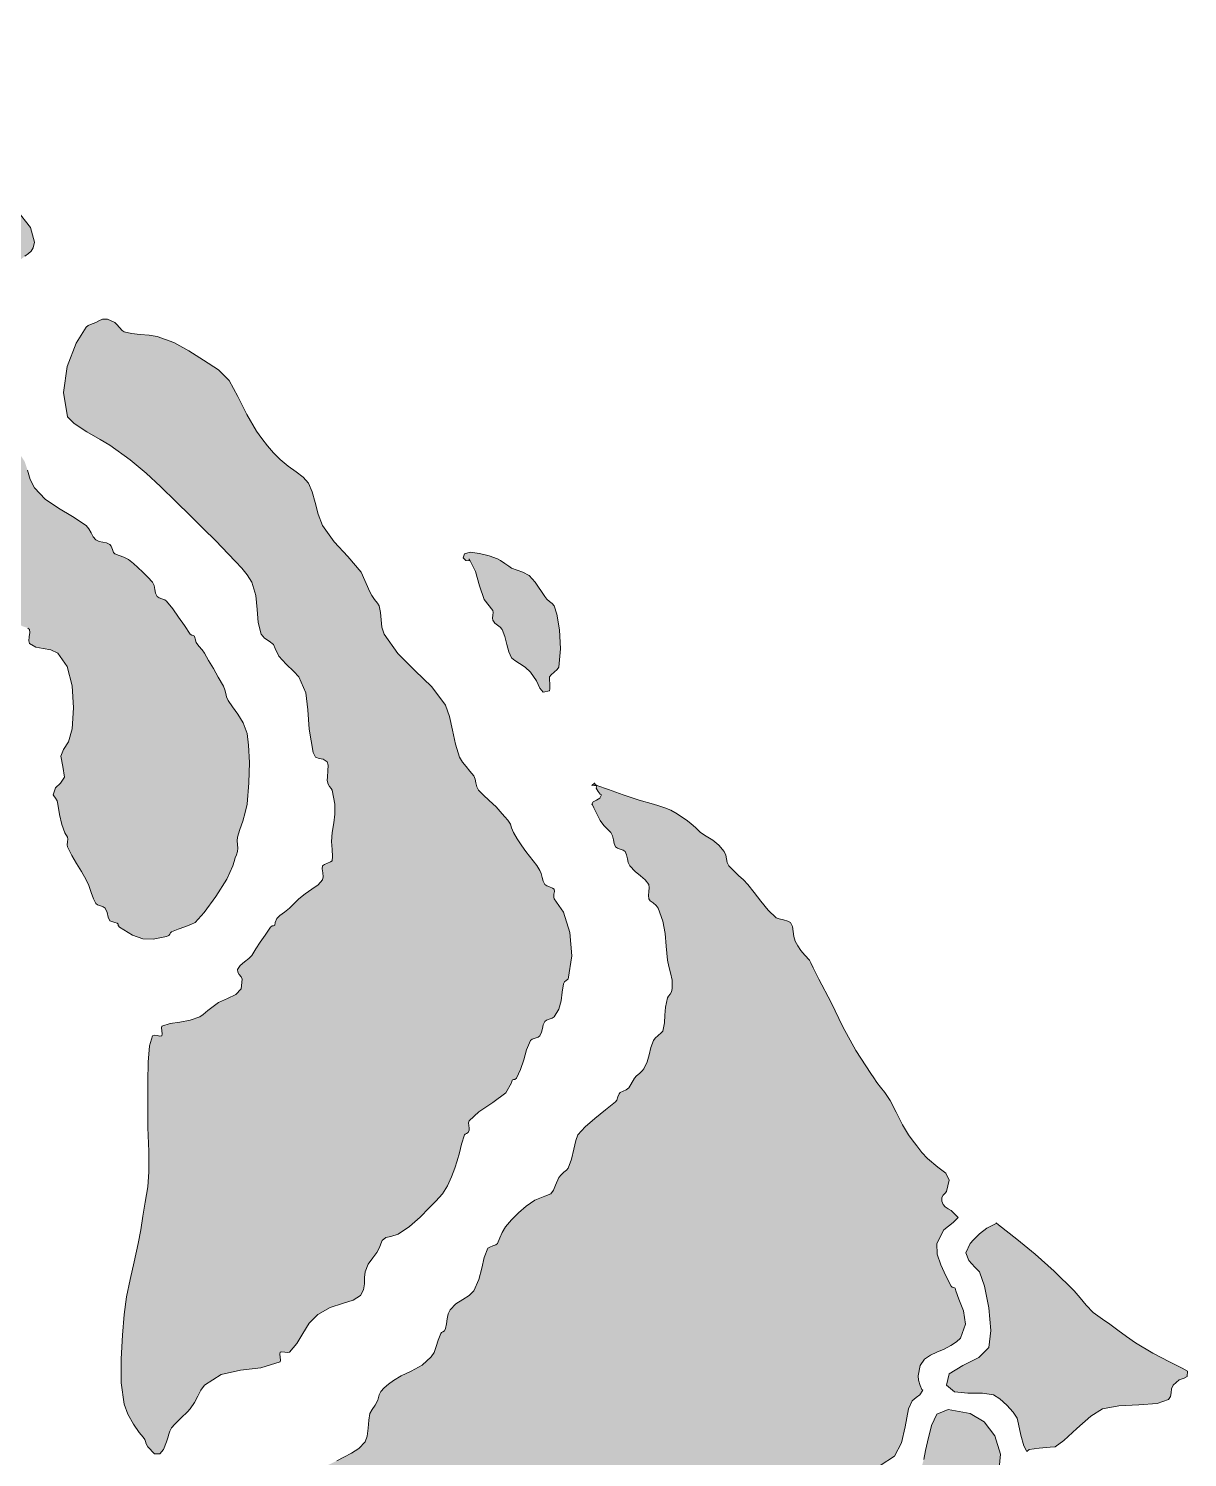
# Model space of a CAD drawing. Header units: inches. Extents: x -600 to 863, y -502 to 873.
# Drawn here: x 614.54 to 640.5, y 105.22 to 137.25 of the extents above; entities that cross this region are included whole.
import ezdxf

# ---------------------------------------------------------------- set-up
doc = ezdxf.new("R2010")
doc.units = ezdxf.units.IN
doc.header["$MEASUREMENT"] = 0
doc.layers.add('Layer 1', color=7, linetype='Continuous')

msp = doc.modelspace()

# ---------------------------------------------------------------- hatches: boundary and pattern name
at = {"layer": 'Layer 1', "true_color": 0xffffff}
for points in [[(602.808, 137.12), (602.797, 137.137), (602.832, 137.173), (602.882, 137.209), (602.914, 137.227), (603.031, 137.244), (603.179, 137.249), (603.326, 137.243), (603.443, 137.227), (603.57, 137.18), (603.664, 137.113), (603.754, 137.023), (603.867, 136.908), (603.945, 136.854), (604.049, 136.791), (604.141, 136.706), (604.185, 136.591), (604.281, 136.414), (604.498, 136.207), (604.742, 136.008), (604.926, 135.85), (605.14, 135.635), (605.362, 135.403), (605.579, 135.157), (605.772, 134.896), (605.81, 134.824), (605.861, 134.71), (605.921, 134.583), (605.984, 134.474), (606.029, 134.414), (606.032, 134.409), (606.011, 134.41), (605.984, 134.367), (605.983, 134.299), (605.993, 134.202), (605.999, 134.108), (605.984, 134.05), (605.922, 134.033), (605.83, 134.045), (605.736, 134.059), (605.667, 134.05), (605.591, 133.997), (605.519, 133.94), (605.441, 133.885), (605.35, 133.838), (604.979, 133.717), (604.594, 133.602), (604.217, 133.446), (603.867, 133.203), (603.843, 133.164), (603.838, 133.132), (603.821, 133.108), (603.761, 133.097), (603.667, 133.042), (603.606, 132.92), (603.544, 132.781), (603.443, 132.674), (603.374, 132.659), (603.288, 132.667), (603.2, 132.679), (603.126, 132.674), (603.068, 132.651), (602.949, 132.599), (602.812, 132.531), (602.702, 132.462), (602.598, 132.36), (602.499, 132.234), (602.396, 132.09), (602.278, 131.933), (602.179, 131.824), (602.059, 131.715), (601.942, 131.608), (601.855, 131.509), (601.782, 131.353), (601.741, 131.181), (601.704, 131.014), (601.644, 130.873), (601.551, 130.761), (601.423, 130.628), (601.299, 130.512), (601.22, 130.45), (600.959, 130.419), (600.5, 130.412), (600.004, 130.397), (599.632, 130.344), (599.465, 130.271), (599.257, 130.15), (599.051, 129.993), (598.891, 129.814), (598.83, 129.673), (598.799, 129.562), (598.734, 129.525), (598.572, 129.603), (598.548, 129.634), (598.543, 129.668), (598.526, 129.694), (598.467, 129.709), (598.391, 129.752), (598.316, 129.836), (598.211, 129.909), (598.043, 129.921), (597.94, 129.895), (597.844, 129.852), (597.74, 129.79), (597.62, 129.709), (597.551, 129.667), (597.455, 129.609), (597.361, 129.549), (597.302, 129.497), (597.194, 129.268), (597.122, 128.984), (597.088, 128.747), (597.091, 128.65), (596.972, 128.695), (596.81, 128.831), (596.655, 128.982), (596.561, 129.073), (596.472, 129.156), (596.354, 129.267), (596.206, 129.359), (596.031, 129.391), (595.719, 129.268), (595.489, 129.016), (595.346, 128.738), (595.29, 128.544), (595.306, 128.268), (595.374, 128.078), (595.453, 127.963), (595.502, 127.909), (595.642, 127.761), (595.77, 127.666), (595.844, 127.587), (595.82, 127.485), (595.672, 127.452), (595.398, 127.472), (595.097, 127.498), (594.867, 127.485), (594.764, 127.428), (594.598, 127.312), (594.435, 127.178), (594.338, 127.062), (594.265, 126.905), (594.205, 126.825), (594.106, 126.758), (593.914, 126.639), (593.749, 126.537), (593.586, 126.43), (593.428, 126.295), (593.278, 126.108), (593.148, 125.888), (593.053, 125.604), (593.097, 125.308), (593.385, 125.05), (593.639, 125.039), (593.83, 125.244), (594.038, 125.564), (594.338, 125.897), (594.442, 125.937), (594.613, 125.973), (594.805, 126.023), (594.973, 126.108), (595.181, 126.306), (595.27, 126.418), (595.396, 126.455), (595.714, 126.427), (596.079, 126.417), (596.341, 126.495), (596.527, 126.672), (596.667, 126.956), (596.701, 127.132), (596.725, 127.369), (596.745, 127.585), (596.772, 127.697), (596.813, 127.668), (596.938, 127.631), (597.086, 127.601), (597.196, 127.591), (597.296, 127.605), (597.369, 127.629), (597.436, 127.661), (597.514, 127.697), (597.872, 127.979), (598.015, 128.326), (598.04, 128.622), (598.043, 128.756), (598.203, 128.754), (598.421, 128.659), (598.688, 128.561), (598.996, 128.544), (599.309, 128.692), (599.531, 128.947), (599.725, 129.212), (599.949, 129.391), (600.222, 129.442), (600.533, 129.439), (600.871, 129.439), (601.22, 129.497), (601.54, 129.641), (601.827, 129.855), (602.102, 130.129), (602.385, 130.45), (602.431, 130.48), (602.492, 130.503), (602.554, 130.525), (602.596, 130.556), (602.647, 130.771), (602.623, 131.066), (602.611, 131.397), (602.702, 131.721), (602.917, 131.931), (603.257, 132.108), (603.664, 132.277), (604.078, 132.462), (604.193, 132.521), (604.324, 132.593), (604.465, 132.679), (604.607, 132.779), (604.66, 132.837), (604.695, 132.896), (604.738, 132.949), (604.819, 132.991), (605.143, 133.04), (605.495, 133.039), (605.854, 133.04), (606.196, 133.097), (606.374, 133.156), (606.533, 133.224), (606.683, 133.307), (606.831, 133.414), (606.967, 133.551), (607.06, 133.678), (607.145, 133.779), (607.255, 133.838), (607.576, 133.808), (607.997, 133.699), (608.443, 133.659), (608.843, 133.838), (609, 133.935), (609.249, 134.041), (609.506, 134.125), (609.69, 134.156), (610.098, 134.059), (610.293, 133.877), (610.478, 133.676), (610.855, 133.521), (611.388, 133.511), (611.932, 133.622), (612.52, 133.736), (613.185, 133.732), (613.793, 133.53), (614.272, 133.182), (614.578, 132.791), (614.667, 132.462), (614.64, 132.332), (614.599, 132.26), (614.539, 132.209), (614.455, 132.145), (614.331, 132.049), (614.203, 131.975), (614.042, 131.906), (613.819, 131.826), (613.612, 131.725), (613.396, 131.553), (613.18, 131.306), (612.973, 130.979), (612.904, 130.755), (612.854, 130.391), (612.838, 129.95), (612.867, 129.497), (612.899, 129.352), (612.953, 129.188), (613.018, 129.021), (613.078, 128.861), (613.205, 128.501), (613.345, 128.196), (613.563, 127.96), (613.926, 127.803), (614.057, 127.781), (614.165, 127.772), (614.26, 127.752), (614.349, 127.697), (614.45, 127.546), (614.514, 127.351), (614.574, 127.144), (614.667, 126.956), (614.91, 126.703), (615.207, 126.501), (615.524, 126.313), (615.831, 126.108), (615.889, 126.039), (615.938, 125.947), (615.985, 125.857), (616.043, 125.791), (616.123, 125.754), (616.205, 125.738), (616.286, 125.722), (616.36, 125.686), (616.388, 125.644), (616.415, 125.575), (616.442, 125.509), (616.467, 125.474), (616.568, 125.436), (616.67, 125.4), (616.776, 125.349), (616.891, 125.262), (616.985, 125.172), (617.098, 125.066), (617.211, 124.952), (617.313, 124.838), (617.35, 124.764), (617.366, 124.677), (617.382, 124.592), (617.42, 124.521), (617.467, 124.49), (617.527, 124.468), (617.587, 124.445), (617.631, 124.415), (617.77, 124.239), (617.9, 124.059), (618.029, 123.871), (618.161, 123.674), (618.193, 123.649), (618.226, 123.645), (618.253, 123.628), (618.267, 123.567), (618.295, 123.49), (618.355, 123.406), (618.425, 123.323), (618.479, 123.25), (618.572, 123.088), (618.678, 122.906), (618.789, 122.711), (618.902, 122.509), (618.938, 122.424), (618.955, 122.345), (618.973, 122.269), (619.008, 122.191), (619.11, 122.048), (619.23, 121.882), (619.346, 121.687), (619.432, 121.45), (619.468, 121.186), (619.484, 120.799), (619.475, 120.341), (619.432, 119.861), (619.394, 119.676), (619.335, 119.486), (619.272, 119.299), (619.22, 119.121), (619.213, 119.043), (619.222, 118.961), (619.229, 118.88), (619.22, 118.803), (619.195, 118.731), (619.169, 118.66), (619.141, 118.581), (619.113, 118.485), (618.977, 118.184), (618.734, 117.795), (618.469, 117.435), (618.267, 117.215), (618.175, 117.167), (618.04, 117.117), (617.887, 117.063), (617.737, 117.003), (617.716, 116.981), (617.703, 116.951), (617.681, 116.921), (617.631, 116.897), (617.326, 116.836), (617.095, 116.844), (616.867, 116.931), (616.572, 117.109), (616.548, 117.141), (616.543, 117.174), (616.526, 117.2), (616.467, 117.215), (616.361, 117.252), (616.319, 117.331), (616.298, 117.433), (616.255, 117.532), (616.211, 117.562), (616.146, 117.586), (616.083, 117.609), (616.043, 117.639), (615.996, 117.74), (615.942, 117.888), (615.885, 118.044), (615.831, 118.168), (615.722, 118.357), (615.613, 118.535), (615.508, 118.715), (615.408, 118.909), (615.405, 118.954), (615.413, 119.02), (615.419, 119.082), (615.408, 119.121), (615.349, 119.221), (615.286, 119.405), (615.23, 119.633), (615.196, 119.861), (615.176, 119.938), (615.14, 120.002), (615.105, 120.048), (615.09, 120.073), (615.142, 120.227), (615.255, 120.332), (615.339, 120.468), (615.302, 120.709), (615.258, 120.94), (615.324, 121.091), (615.432, 121.262), (615.514, 121.556), (615.542, 122.023), (615.514, 122.518), (615.405, 122.953), (615.196, 123.25), (615.035, 123.323), (614.863, 123.353), (614.699, 123.383), (614.561, 123.462), (614.545, 123.522), (614.554, 123.615), (614.566, 123.71), (614.561, 123.779), (614.521, 123.813), (614.455, 123.836), (614.391, 123.856), (614.349, 123.885), (614.304, 123.984), (614.262, 124.1), (614.211, 124.214), (614.137, 124.309), (614.084, 124.342), (614.029, 124.362), (613.975, 124.382), (613.926, 124.415), (613.863, 124.464), (613.765, 124.53), (613.667, 124.593), (613.607, 124.627), (613.456, 124.671), (613.302, 124.686), (613.142, 124.697), (612.973, 124.732), (612.902, 124.776), (612.851, 124.842), (612.807, 124.904), (612.761, 124.944), (612.686, 124.953), (612.601, 124.941), (612.516, 124.932), (612.443, 124.944), (612.235, 125.082), (612.068, 125.229), (611.877, 125.366), (611.596, 125.474), (611.508, 125.516), (611.423, 125.58), (611.345, 125.645), (611.278, 125.686), (611.15, 125.717), (611.012, 125.733), (610.875, 125.752), (610.749, 125.791), (610.728, 125.816), (610.721, 125.851), (610.701, 125.881), (610.644, 125.897), (610.594, 125.91), (610.497, 125.939), (610.394, 125.975), (610.325, 126.003), (610.233, 126.076), (610.158, 126.164), (610.088, 126.252), (610.008, 126.32), (609.701, 126.504), (609.396, 126.67), (609.08, 126.82), (608.737, 126.956), (608.661, 126.986), (608.611, 127.013), (608.571, 127.037), (608.525, 127.062), (608.278, 127.128), (607.953, 127.165), (607.598, 127.203), (607.255, 127.273), (606.594, 127.386), (605.656, 127.443), (604.645, 127.442), (603.761, 127.379), (603.25, 127.273), (602.777, 127.103), (602.346, 126.885), (601.961, 126.639), (601.679, 126.426), (601.388, 126.183), (601.118, 125.93), (600.902, 125.686), (600.895, 125.641), (600.904, 125.576), (600.913, 125.514), (600.902, 125.474), (600.82, 125.386), (600.753, 125.282), (600.68, 125.169), (600.584, 125.05), (600.486, 124.913), (600.36, 124.707), (600.213, 124.486), (600.055, 124.309), (599.918, 124.231), (599.733, 124.167), (599.523, 124.094), (599.313, 123.991), (599.219, 123.906), (599.158, 123.822), (599.069, 123.742), (598.891, 123.674), (598.841, 123.649), (598.816, 123.616), (598.802, 123.585), (598.784, 123.567), (598.722, 123.567), (598.7, 123.604), (598.695, 123.648), (598.679, 123.674), (598.619, 123.666), (598.591, 123.628), (598.58, 123.586), (598.572, 123.567), (598.516, 123.586), (598.492, 123.621), (598.483, 123.655), (598.467, 123.674), (598.407, 123.666), (598.379, 123.628), (598.368, 123.586), (598.361, 123.567), (597.862, 123.682), (597.409, 123.864), (596.902, 124.005), (596.243, 123.991), (596.115, 123.949), (595.988, 123.883), (595.855, 123.818), (595.714, 123.779), (595.717, 123.799), (595.696, 123.839), (595.658, 123.875), (595.608, 123.885), (595.596, 123.864), (595.585, 123.825), (595.56, 123.789), (595.502, 123.779), (595.447, 123.801), (595.403, 123.838), (595.356, 123.871), (595.29, 123.885), (595.285, 123.865), (595.271, 123.825), (595.239, 123.788), (595.185, 123.779), (595.172, 123.8), (595.162, 123.841), (595.136, 123.877), (595.078, 123.885), (595.059, 123.872), (594.993, 123.839), (594.917, 123.802), (594.867, 123.779), (594.563, 123.629), (594.336, 123.461), (594.136, 123.267), (593.914, 123.038), (593.86, 122.965), (593.812, 122.873), (593.761, 122.785), (593.702, 122.721), (593.595, 122.677), (593.433, 122.636), (593.246, 122.585), (593.066, 122.509), (592.944, 122.428), (592.838, 122.34), (592.74, 122.258), (592.644, 122.191), (592.13, 122.045), (591.373, 121.973), (590.563, 121.983), (589.891, 122.085), (589.879, 122.101), (589.859, 122.133), (589.828, 122.168), (589.785, 122.191), (589.588, 122.263), (589.379, 122.36), (589.161, 122.453), (588.938, 122.509), (588.296, 122.515), (587.68, 122.401), (587.084, 122.209), (586.502, 121.979), (586.452, 121.939), (586.391, 121.87), (586.333, 121.803), (586.291, 121.768), (586.214, 121.761), (586.131, 121.771), (586.048, 121.778), (585.973, 121.768), (585.906, 121.722), (585.853, 121.657), (585.807, 121.594), (585.761, 121.556), (585.686, 121.547), (585.601, 121.559), (585.516, 121.568), (585.443, 121.556), (585.396, 121.517), (585.346, 121.457), (585.291, 121.394), (585.231, 121.344), (585.18, 121.315), (585.128, 121.293), (585.075, 121.269), (585.02, 121.238), (584.957, 121.188), (584.906, 121.13), (584.86, 121.073), (584.809, 121.026), (584.763, 121.021), (584.698, 121.029), (584.637, 121.037), (584.597, 121.026), (584.485, 120.946), (584.328, 120.904), (584.12, 120.87), (583.855, 120.814), (583.486, 120.697), (583.045, 120.538), (582.586, 120.386), (582.161, 120.285), (581.699, 120.244), (581.278, 120.239), (580.902, 120.23), (580.573, 120.18), (580.324, 120.082), (580.093, 119.947), (579.863, 119.797), (579.62, 119.65), (579.551, 119.624), (579.467, 119.604), (579.38, 119.58), (579.303, 119.544), (579.273, 119.502), (579.247, 119.435), (579.222, 119.368), (579.196, 119.332), (579.028, 119.254), (578.844, 119.159), (578.649, 119.045), (578.455, 118.909), (578.41, 118.864), (578.347, 118.796), (578.285, 118.73), (578.243, 118.697), (578.152, 118.704), (578.06, 118.753), (577.979, 118.801), (577.926, 118.803), (577.86, 118.753), (577.834, 118.77), (577.801, 118.804), (577.714, 118.803), (577.699, 118.783), (577.688, 118.747), (577.663, 118.713), (577.608, 118.697), (577.611, 118.723), (577.586, 118.775), (577.545, 118.814), (577.502, 118.803), (577.356, 118.753), (577.053, 118.688), (576.683, 118.602), (576.338, 118.485), (576.317, 118.465), (576.305, 118.435), (576.281, 118.403), (576.231, 118.38), (576.181, 118.377), (576.125, 118.383), (576.069, 118.389), (576.02, 118.38), (575.936, 118.332), (575.856, 118.277), (575.754, 118.221), (575.597, 118.168), (575.526, 118.146), (575.454, 118.119), (575.373, 118.089), (575.279, 118.062), (574.527, 117.867), (573.648, 117.646), (572.712, 117.447), (571.785, 117.32), (571.115, 117.297), (570.408, 117.294), (569.728, 117.25), (569.138, 117.109), (569.093, 117.106), (569.027, 117.114), (568.964, 117.119), (568.926, 117.109), (568.924, 117.089), (568.927, 117.054), (568.93, 117.021), (568.926, 117.003), (568.797, 116.971), (568.656, 116.954), (568.519, 116.935), (568.396, 116.897), (568.313, 116.833), (568.235, 116.742), (568.158, 116.648), (568.079, 116.579), (568.033, 116.574), (567.969, 116.583), (567.906, 116.59), (567.867, 116.579), (567.581, 116.42), (567.063, 116.281), (566.444, 116.213), (565.855, 116.262), (565.802, 116.287), (565.757, 116.324), (565.709, 116.356), (565.644, 116.368), (565.416, 116.312), (565.088, 116.206), (564.773, 116.129), (564.585, 116.156), (564.529, 116.312), (564.642, 116.406), (564.831, 116.481), (565.009, 116.579), (565.098, 116.659), (565.209, 116.765), (565.325, 116.884), (565.432, 117.003), (565.439, 117.047), (565.43, 117.111), (565.421, 117.175), (565.432, 117.215), (565.499, 117.267), (565.55, 117.307), (565.595, 117.354), (565.644, 117.427), (565.699, 117.537), (565.739, 117.639), (565.785, 117.74), (565.855, 117.85), (565.967, 117.957), (566.107, 118.055), (566.255, 118.155), (566.385, 118.273), (566.468, 118.396), (566.542, 118.542), (566.617, 118.687), (566.702, 118.803), (566.826, 118.915), (566.963, 119.02), (567.102, 119.122), (567.232, 119.227), (567.456, 119.424), (567.686, 119.632), (567.927, 119.849), (568.185, 120.073), (568.344, 120.203), (568.501, 120.328), (568.659, 120.458), (568.82, 120.604), (568.889, 120.645), (568.996, 120.692), (569.121, 120.748), (569.244, 120.814), (569.298, 120.861), (569.353, 120.923), (569.405, 120.983), (569.455, 121.026), (569.527, 121.057), (569.607, 121.076), (569.691, 121.097), (569.773, 121.133), (570.47, 121.562), (571.163, 121.992), (571.876, 122.416), (572.632, 122.826), (572.654, 122.85), (572.666, 122.879), (572.687, 122.909), (572.738, 122.933), (572.789, 122.936), (572.845, 122.929), (572.9, 122.924), (572.949, 122.933), (573.003, 122.975), (573.06, 123.04), (573.115, 123.104), (573.161, 123.145), (573.382, 123.23), (573.614, 123.301), (573.858, 123.372), (574.114, 123.462), (574.132, 123.48), (574.147, 123.512), (574.172, 123.544), (574.22, 123.567), (574.271, 123.571), (574.327, 123.564), (574.383, 123.56), (574.432, 123.567), (574.624, 123.662), (574.804, 123.772), (574.983, 123.887), (575.173, 123.991), (575.386, 124.077), (575.604, 124.148), (575.819, 124.22), (576.02, 124.309), (576.099, 124.373), (576.177, 124.465), (576.256, 124.558), (576.338, 124.627), (576.441, 124.663), (576.551, 124.676), (576.659, 124.69), (576.762, 124.732), (576.902, 124.854), (577.026, 124.996), (577.149, 125.139), (577.291, 125.262), (577.336, 125.269), (577.4, 125.259), (577.463, 125.251), (577.502, 125.262), (577.718, 125.451), (577.993, 125.617), (578.287, 125.792), (578.562, 126.003), (578.705, 126.106), (578.932, 126.244), (579.186, 126.394), (579.408, 126.532), (580.186, 127.068), (581.002, 127.646), (581.842, 128.221), (582.69, 128.756), (583.403, 129.164), (584.119, 129.558), (584.836, 129.947), (585.549, 130.344), (585.634, 130.413), (585.708, 130.503), (585.782, 130.593), (585.867, 130.662), (585.972, 130.7), (586.076, 130.715), (586.183, 130.729), (586.291, 130.768), (586.648, 130.965), (587.009, 131.174), (587.381, 131.392), (587.772, 131.614), (587.855, 131.668), (587.928, 131.723), (588.002, 131.776), (588.091, 131.826), (588.198, 131.86), (588.303, 131.875), (588.408, 131.892), (588.514, 131.933), (588.591, 131.995), (588.672, 132.086), (588.754, 132.18), (588.832, 132.25), (588.987, 132.333), (589.163, 132.398), (589.358, 132.47), (589.573, 132.567), (589.648, 132.613), (589.727, 132.669), (589.807, 132.727), (589.891, 132.779), (589.976, 132.851), (590.047, 132.939), (590.119, 133.028), (590.208, 133.097), (590.323, 133.139), (590.432, 133.156), (590.534, 133.17), (590.632, 133.203), (590.716, 133.254), (590.789, 133.309), (590.862, 133.362), (590.949, 133.414), (591.039, 133.443), (591.149, 133.46), (591.265, 133.48), (591.373, 133.521), (591.448, 133.583), (591.53, 133.674), (591.613, 133.768), (591.69, 133.838), (591.906, 133.963), (592.171, 134.093), (592.461, 134.227), (592.749, 134.367), (593.123, 134.563), (593.488, 134.755), (593.854, 134.938), (594.231, 135.108), (594.274, 135.132), (594.319, 135.16), (594.373, 135.189), (594.443, 135.215), (594.594, 135.259), (594.728, 135.303), (594.878, 135.355), (595.078, 135.427), (595.189, 135.457), (595.29, 135.475), (595.39, 135.495), (595.502, 135.532), (595.571, 135.574), (595.666, 135.643), (595.758, 135.708), (595.82, 135.744), (595.896, 135.754), (595.978, 135.75), (596.061, 135.743), (596.138, 135.744), (596.264, 135.758), (596.368, 135.772), (596.49, 135.799), (596.667, 135.85), (596.713, 135.875), (596.74, 135.908), (596.757, 135.939), (596.772, 135.956), (597.111, 136.047), (597.461, 136.134), (597.81, 136.237), (598.149, 136.379), (598.219, 136.429), (598.266, 136.484), (598.308, 136.541), (598.361, 136.591), (598.618, 136.679), (599.054, 136.765), (599.54, 136.844), (599.949, 136.908), (600.586, 137.008), (601.283, 137.086), (602.027, 137.129)], [(616.043, 130.662), (616.113, 130.699), (616.196, 130.734), (616.309, 130.733), (616.467, 130.662), (616.516, 130.617), (616.576, 130.55), (616.635, 130.485), (616.679, 130.45), (616.846, 130.411), (617.04, 130.391), (617.239, 130.374), (617.42, 130.344), (617.792, 130.211), (618.132, 130.029), (618.459, 129.82), (618.796, 129.603), (619.031, 129.359), (619.23, 129), (619.425, 128.598), (619.643, 128.227), (619.764, 128.062), (619.891, 127.898), (620.025, 127.739), (620.173, 127.591), (620.354, 127.442), (620.532, 127.317), (620.689, 127.196), (620.808, 127.062), (620.893, 126.867), (620.957, 126.626), (621.026, 126.364), (621.125, 126.108), (621.382, 125.742), (621.694, 125.416), (621.986, 125.065), (622.185, 124.627), (622.226, 124.54), (622.292, 124.453), (622.357, 124.373), (622.396, 124.309), (622.423, 124.161), (622.434, 123.996), (622.452, 123.829), (622.502, 123.674), (622.808, 123.241), (623.191, 122.862), (623.575, 122.492), (623.878, 122.085), (623.972, 121.829), (624.036, 121.525), (624.102, 121.21), (624.196, 120.921), (624.262, 120.807), (624.341, 120.707), (624.427, 120.607), (624.514, 120.497), (624.544, 120.427), (624.562, 120.342), (624.583, 120.255), (624.619, 120.18), (624.72, 120.074), (624.861, 119.949), (625.015, 119.806), (625.148, 119.65), (625.205, 119.582), (625.274, 119.502), (625.333, 119.417), (625.36, 119.332), (625.399, 119.23), (625.486, 119.084), (625.591, 118.929), (625.678, 118.803), (625.758, 118.696), (625.84, 118.592), (625.922, 118.487), (625.996, 118.38), (626.023, 118.311), (626.043, 118.224), (626.065, 118.136), (626.102, 118.062), (626.146, 118.032), (626.211, 118.008), (626.274, 117.984), (626.313, 117.956), (626.318, 117.91), (626.31, 117.846), (626.303, 117.783), (626.313, 117.744), (626.521, 117.445), (626.663, 116.989), (626.709, 116.461), (626.631, 115.944), (626.615, 115.932), (626.583, 115.912), (626.549, 115.883), (626.525, 115.838), (626.494, 115.654), (626.468, 115.457), (626.417, 115.266), (626.313, 115.098), (626.267, 115.068), (626.205, 115.045), (626.145, 115.021), (626.102, 114.991), (626.067, 114.92), (626.051, 114.836), (626.033, 114.751), (625.996, 114.674), (625.952, 114.645), (625.887, 114.62), (625.822, 114.596), (625.784, 114.567), (625.694, 114.357), (625.631, 114.133), (625.563, 113.914), (625.467, 113.721), (625.434, 113.696), (625.4, 113.691), (625.374, 113.676), (625.36, 113.615), (625.229, 113.397), (624.94, 113.179), (624.624, 112.966), (624.408, 112.768), (624.397, 112.724), (624.402, 112.665), (624.409, 112.605), (624.408, 112.556), (624.384, 112.506), (624.351, 112.481), (624.319, 112.468), (624.302, 112.45), (624.241, 112.243), (624.191, 112.049), (624.144, 111.869), (624.09, 111.709), (624.013, 111.51), (623.924, 111.312), (623.812, 111.129), (623.666, 110.968), (623.51, 110.813), (623.308, 110.607), (623.073, 110.396), (622.819, 110.227), (622.657, 110.171), (622.545, 110.149), (622.463, 110.087), (622.396, 109.909), (622.344, 109.815), (622.25, 109.695), (622.15, 109.551), (622.078, 109.38), (622.065, 109.254), (622.064, 109.116), (622.043, 108.979), (621.973, 108.851), (621.809, 108.749), (621.57, 108.673), (621.295, 108.579), (621.02, 108.427), (620.823, 108.229), (620.682, 108.003), (620.55, 107.778), (620.384, 107.58), (620.34, 107.57), (620.277, 107.58), (620.215, 107.59), (620.173, 107.58), (620.166, 107.538), (620.174, 107.47), (620.182, 107.404), (620.173, 107.368), (619.743, 107.23), (619.287, 107.176), (618.851, 107.084), (618.479, 106.839), (618.4, 106.727), (618.331, 106.595), (618.256, 106.451), (618.161, 106.309), (618.096, 106.244), (617.956, 106.108), (617.812, 105.967), (617.737, 105.886), (617.699, 105.812), (617.678, 105.741), (617.66, 105.663), (617.631, 105.568), (617.561, 105.401), (617.476, 105.299), (617.362, 105.304), (617.208, 105.462), (617.172, 105.525), (617.156, 105.575), (617.141, 105.621), (617.102, 105.674), (617.019, 105.777), (616.891, 105.966), (616.763, 106.193), (616.679, 106.415), (616.616, 106.895), (616.612, 107.433), (616.641, 107.965), (616.679, 108.427), (616.731, 108.821), (616.812, 109.211), (616.906, 109.606), (616.996, 110.015), (617.052, 110.325), (617.1, 110.63), (617.148, 110.945), (617.208, 111.285), (617.235, 111.626), (617.229, 112.081), (617.213, 112.615), (617.208, 113.191), (617.211, 113.645), (617.221, 114.084), (617.25, 114.446), (617.313, 114.674), (617.352, 114.684), (617.416, 114.676), (617.482, 114.666), (617.525, 114.674), (617.532, 114.715), (617.523, 114.783), (617.516, 114.85), (617.525, 114.886), (617.709, 114.945), (617.927, 114.981), (618.155, 115.022), (618.372, 115.098), (618.451, 115.151), (618.556, 115.236), (618.674, 115.331), (618.796, 115.415), (618.996, 115.511), (619.178, 115.596), (619.301, 115.723), (619.325, 115.944), (619.301, 115.993), (619.258, 116.044), (619.223, 116.098), (619.22, 116.156), (619.282, 116.246), (619.379, 116.331), (619.475, 116.407), (619.537, 116.474), (619.627, 116.618), (619.729, 116.768), (619.841, 116.93), (619.961, 117.109), (619.993, 117.134), (620.025, 117.139), (620.052, 117.155), (620.066, 117.215), (620.098, 117.301), (620.171, 117.371), (620.271, 117.443), (620.384, 117.532), (620.438, 117.586), (620.488, 117.639), (620.539, 117.691), (620.596, 117.744), (620.738, 117.854), (620.888, 117.956), (621.023, 118.059), (621.125, 118.168), (621.141, 118.237), (621.13, 118.324), (621.116, 118.412), (621.125, 118.485), (621.165, 118.514), (621.234, 118.542), (621.303, 118.568), (621.337, 118.592), (621.347, 118.695), (621.337, 118.848), (621.327, 119.03), (621.337, 119.227), (621.374, 119.446), (621.402, 119.64), (621.398, 119.864), (621.337, 120.18), (621.315, 120.218), (621.282, 120.261), (621.249, 120.316), (621.231, 120.392), (621.236, 120.48), (621.246, 120.612), (621.249, 120.74), (621.231, 120.814), (621.137, 120.87), (621.047, 120.887), (620.97, 120.92), (620.914, 121.026), (620.822, 121.547), (620.796, 121.981), (620.749, 122.361), (620.596, 122.721), (620.482, 122.84), (620.307, 123.002), (620.144, 123.183), (620.066, 123.355), (620.022, 123.445), (619.928, 123.515), (619.824, 123.584), (619.749, 123.674), (619.683, 123.936), (619.658, 124.23), (619.626, 124.539), (619.537, 124.838), (619.438, 125.008), (619.314, 125.155), (619.171, 125.304), (619.008, 125.474), (618.731, 125.766), (618.449, 126.046), (618.155, 126.331), (617.843, 126.639), (617.497, 126.982), (617.174, 127.286), (616.814, 127.583), (616.36, 127.909), (616.144, 128.038), (615.84, 128.213), (615.559, 128.395), (615.408, 128.544), (615.319, 129.093), (615.406, 129.675), (615.601, 130.194), (615.831, 130.556), (615.875, 130.592), (615.927, 130.618), (615.984, 130.641)], [(624.302, 125.474), (624.433, 125.51), (624.638, 125.484), (624.86, 125.428), (625.043, 125.367), (625.115, 125.326), (625.206, 125.262), (625.295, 125.196), (625.36, 125.156), (625.613, 125.062), (625.756, 124.99), (625.885, 124.844), (626.102, 124.521), (626.153, 124.459), (626.211, 124.408), (626.267, 124.36), (626.313, 124.309), (626.375, 124.122), (626.434, 123.771), (626.459, 123.345), (626.42, 122.933), (626.383, 122.881), (626.313, 122.82), (626.244, 122.763), (626.208, 122.721), (626.207, 122.658), (626.214, 122.554), (626.218, 122.453), (626.208, 122.403), (626.069, 122.375), (625.994, 122.463), (625.92, 122.627), (625.784, 122.826), (625.665, 122.932), (625.538, 123.016), (625.429, 123.085), (625.36, 123.145), (625.3, 123.276), (625.255, 123.444), (625.209, 123.621), (625.148, 123.779), (625.105, 123.831), (625.047, 123.873), (624.986, 123.922), (624.938, 123.991), (624.935, 124.036), (624.942, 124.102), (624.948, 124.164), (624.938, 124.203), (624.744, 124.455), (624.638, 124.759), (624.549, 125.076), (624.408, 125.367), (624.408, 125.316), (624.338, 125.327), (624.276, 125.385)], [(627.267, 120.285), (627.245, 120.28), (627.215, 120.284), (627.184, 120.289), (627.16, 120.285), (627.219, 120.332), (627.225, 120.336), (627.225, 120.314), (627.267, 120.285), (627.529, 120.191), (627.862, 120.073), (628.215, 119.955), (628.537, 119.861), (628.661, 119.828), (628.794, 119.784), (628.931, 119.727), (629.066, 119.65), (629.17, 119.584), (629.271, 119.515), (629.377, 119.434), (629.49, 119.332), (629.512, 119.311), (629.546, 119.276), (629.578, 119.243), (629.596, 119.227), (629.723, 119.148), (629.866, 119.06), (630.007, 118.948), (630.125, 118.803), (630.16, 118.719), (630.176, 118.637), (630.192, 118.559), (630.231, 118.485), (630.338, 118.369), (630.447, 118.265), (630.555, 118.166), (630.654, 118.062), (630.792, 117.888), (630.941, 117.688), (631.107, 117.491), (631.29, 117.32), (631.354, 117.296), (631.453, 117.271), (631.551, 117.244), (631.607, 117.215), (631.652, 117.119), (631.669, 117.011), (631.682, 116.898), (631.714, 116.791), (631.773, 116.686), (631.844, 116.583), (631.929, 116.479), (632.031, 116.368), (632.065, 116.309), (632.118, 116.196), (632.181, 116.064), (632.243, 115.944), (632.521, 115.415), (632.785, 114.876), (633.07, 114.341), (633.407, 113.826), (633.478, 113.727), (633.546, 113.625), (633.625, 113.519), (633.726, 113.403), (633.845, 113.224), (633.979, 112.958), (634.12, 112.677), (634.255, 112.45), (634.335, 112.34), (634.437, 112.203), (634.553, 112.058), (634.678, 111.921), (634.91, 111.729), (635.086, 111.595), (635.164, 111.438), (635.102, 111.18), (635.071, 111.142), (635.029, 111.101), (634.998, 111.047), (634.996, 110.968), (635.026, 110.891), (635.076, 110.838), (635.138, 110.797), (635.207, 110.756), (635.362, 110.6), (635.255, 110.487), (635.044, 110.323), (634.89, 110.015), (634.897, 109.779), (634.978, 109.537), (635.093, 109.295), (635.207, 109.062), (635.232, 109.041), (635.267, 109.033), (635.297, 109.014), (635.313, 108.956), (635.377, 108.771), (635.483, 108.509), (635.531, 108.205), (635.419, 107.897), (635.329, 107.812), (635.201, 107.729), (635.05, 107.651), (634.89, 107.58), (634.747, 107.517), (634.613, 107.427), (634.512, 107.281), (634.467, 107.051), (634.48, 106.951), (634.514, 106.835), (634.55, 106.747), (634.572, 106.732), (634.51, 106.622), (634.423, 106.567), (634.332, 106.489), (634.255, 106.309), (634.177, 105.908), (634.096, 105.549), (633.937, 105.251), (633.619, 105.038), (633.403, 104.96), (633.27, 104.891), (633.178, 104.763), (633.09, 104.509), (633.07, 104.423), (633.054, 104.331), (633.028, 104.249), (632.984, 104.191), (632.757, 104.118), (632.426, 104.071), (632.082, 104.006), (631.819, 103.874), (631.734, 103.753), (631.573, 103.479), (631.455, 103.163), (631.502, 102.921), (631.629, 102.86), (631.783, 102.887), (631.956, 102.982), (632.137, 103.133), (632.173, 103.197), (632.194, 103.288), (632.213, 103.38), (632.243, 103.45), (632.546, 103.63), (632.948, 103.699), (633.342, 103.803), (633.619, 104.086), (633.651, 104.21), (633.656, 104.32), (633.669, 104.419), (633.726, 104.509), (633.893, 104.594), (634.096, 104.633), (634.3, 104.689), (634.467, 104.827), (634.541, 104.983), (634.594, 105.174), (634.635, 105.377), (634.678, 105.568), (634.769, 105.937), (634.891, 106.19), (635.145, 106.293), (635.631, 106.203), (635.946, 106.021), (636.19, 105.707), (636.313, 105.297), (636.267, 104.827), (636.234, 104.769), (636.17, 104.668), (636.102, 104.568), (636.055, 104.509), (635.885, 104.417), (635.629, 104.318), (635.375, 104.209), (635.207, 104.086), (635.108, 103.862), (635.072, 103.612), (635.051, 103.36), (634.996, 103.133), (634.982, 103.106), (634.948, 103.036), (634.911, 102.961), (634.89, 102.921), (634.821, 102.873), (634.74, 102.86), (634.654, 102.851), (634.572, 102.814), (634.544, 102.771), (634.519, 102.705), (634.493, 102.641), (634.467, 102.604), (634.364, 102.582), (634.213, 102.57), (634.057, 102.55), (633.938, 102.497), (633.875, 102.428), (633.824, 102.347), (633.777, 102.261), (633.726, 102.18), (633.632, 102.053), (633.538, 101.928), (633.433, 101.797), (633.302, 101.65), (633.227, 101.565), (633.175, 101.486), (633.133, 101.384), (633.09, 101.227), (633.025, 101.054), (632.932, 100.856), (632.838, 100.633), (632.772, 100.38), (632.7, 99.391), (632.725, 98.41), (632.746, 97.461), (632.666, 96.568), (632.606, 96.311), (632.535, 96.101), (632.45, 95.911), (632.349, 95.721), (632.297, 95.542), (632.29, 95.32), (632.285, 95.061), (632.243, 94.768), (632.207, 94.735), (632.139, 94.71), (632.07, 94.688), (632.031, 94.662), (632, 94.531), (631.988, 94.372), (631.972, 94.198), (631.926, 94.027), (631.883, 93.953), (631.82, 93.863), (631.757, 93.776), (631.714, 93.709), (631.637, 93.562), (631.557, 93.435), (631.448, 93.312), (631.29, 93.18), (631.178, 93.086), (631.056, 92.978), (630.918, 92.863), (630.761, 92.756), (630.569, 92.642), (630.354, 92.51), (630.131, 92.369), (629.913, 92.227), (629.771, 92.141), (629.631, 92.065), (629.5, 91.991), (629.384, 91.909), (629.244, 91.771), (629.107, 91.613), (628.977, 91.471), (628.854, 91.38), (628.81, 91.377), (628.744, 91.385), (628.682, 91.39), (628.643, 91.38), (628.345, 91.23), (627.899, 91.208), (627.375, 91.219), (626.843, 91.168), (626.681, 91.127), (626.512, 91.074), (626.35, 91.016), (626.208, 90.956), (626.037, 90.86), (625.87, 90.749), (625.688, 90.635), (625.467, 90.533), (625.153, 90.401), (624.811, 90.272), (624.398, 90.194), (623.878, 90.215), (623.731, 90.255), (623.61, 90.313), (623.491, 90.376), (623.349, 90.427), (623.228, 90.475), (623.156, 90.532), (623.103, 90.59), (623.031, 90.639), (622.982, 90.645), (622.924, 90.636), (622.865, 90.629), (622.819, 90.639), (622.791, 90.681), (622.765, 90.749), (622.739, 90.814), (622.714, 90.851), (622.665, 90.855), (622.604, 90.847), (622.546, 90.84), (622.502, 90.851), (622.338, 91.01), (622.189, 91.201), (622.039, 91.402), (621.866, 91.592), (621.497, 91.906), (621.26, 92.099), (621.088, 92.328), (620.914, 92.756), (620.855, 92.924), (620.8, 93.086), (620.748, 93.241), (620.702, 93.392), (620.624, 93.721), (620.563, 94.054), (620.492, 94.373), (620.384, 94.662), (620.274, 94.817), (620.139, 94.94), (619.993, 95.057), (619.854, 95.191), (619.799, 95.268), (619.746, 95.352), (619.695, 95.436), (619.643, 95.509), (619.542, 95.673), (619.507, 95.834), (619.486, 96.044), (619.432, 96.356), (619.393, 96.448), (619.334, 96.53), (619.271, 96.604), (619.22, 96.674), (619.169, 96.822), (619.136, 97.014), (619.092, 97.221), (619.008, 97.415), (618.954, 97.468), (618.893, 97.502), (618.836, 97.546), (618.796, 97.627), (618.781, 97.846), (618.804, 98.068), (618.796, 98.281), (618.69, 98.474), (618.629, 98.547), (618.658, 98.571), (618.73, 98.627), (618.796, 98.791), (618.794, 98.921), (618.757, 99.048), (618.714, 99.18), (618.69, 99.321), (618.707, 99.312), (618.742, 99.346), (618.777, 99.394), (618.796, 99.427), (618.82, 99.574), (618.835, 99.744), (618.857, 99.941), (618.902, 100.168), (618.923, 100.206), (618.957, 100.249), (618.99, 100.305), (619.008, 100.38), (619.038, 100.514), (619.097, 100.581), (619.164, 100.627), (619.22, 100.697), (619.227, 100.747), (619.219, 100.804), (619.211, 100.86), (619.22, 100.909), (619.263, 100.977), (619.332, 101.072), (619.397, 101.167), (619.432, 101.227), (619.472, 101.533), (619.475, 101.856), (619.483, 102.182), (619.537, 102.497), (619.604, 102.666), (619.701, 102.843), (619.822, 103.031), (619.961, 103.238), (620.018, 103.309), (620.086, 103.387), (620.146, 103.471), (620.173, 103.557), (620.216, 103.647), (620.309, 103.715), (620.412, 103.783), (620.49, 103.874), (620.566, 104.115), (620.6, 104.352), (620.631, 104.561), (620.702, 104.721), (620.868, 104.871), (621.053, 104.971), (621.247, 105.051), (621.443, 105.145), (621.604, 105.229), (621.773, 105.316), (621.938, 105.424), (622.078, 105.568), (622.127, 105.699), (622.148, 105.876), (622.16, 106.058), (622.185, 106.203), (622.233, 106.299), (622.302, 106.396), (622.365, 106.503), (622.396, 106.627), (622.428, 106.703), (622.503, 106.779), (622.604, 106.86), (622.714, 106.944), (622.887, 107.048), (623.113, 107.158), (623.353, 107.293), (623.561, 107.474), (623.623, 107.577), (623.67, 107.707), (623.716, 107.852), (623.772, 108.003), (623.793, 108.023), (623.823, 108.036), (623.854, 108.06), (623.878, 108.109), (623.898, 108.215), (623.915, 108.328), (623.94, 108.438), (623.984, 108.532), (624.112, 108.662), (624.267, 108.764), (624.412, 108.854), (624.514, 108.956), (624.626, 109.208), (624.691, 109.462), (624.748, 109.701), (624.831, 109.909), (624.873, 109.938), (624.94, 109.965), (625.007, 109.988), (625.043, 110.015), (625.097, 110.146), (625.147, 110.265), (625.225, 110.391), (625.36, 110.544), (625.516, 110.701), (625.686, 110.854), (625.877, 110.985), (626.102, 111.074), (626.24, 111.13), (626.302, 111.209), (626.343, 111.327), (626.42, 111.497), (626.469, 111.558), (626.532, 111.612), (626.593, 111.663), (626.631, 111.709), (626.702, 111.906), (626.756, 112.131), (626.801, 112.329), (626.843, 112.45), (627.005, 112.633), (627.223, 112.822), (627.463, 113.012), (627.689, 113.191), (627.715, 113.233), (627.744, 113.302), (627.771, 113.368), (627.796, 113.403), (627.924, 113.462), (627.984, 113.505), (628.029, 113.577), (628.113, 113.721), (628.159, 113.773), (628.223, 113.829), (628.284, 113.884), (628.325, 113.933), (628.395, 114.089), (628.441, 114.248), (628.482, 114.408), (628.537, 114.567), (628.578, 114.617), (628.647, 114.679), (628.714, 114.737), (628.749, 114.779), (628.784, 114.961), (628.793, 115.132), (628.806, 115.312), (628.854, 115.521), (628.879, 115.562), (628.912, 115.604), (628.943, 115.656), (628.961, 115.732), (628.957, 115.923), (628.924, 116.081), (628.883, 116.224), (628.854, 116.368), (628.826, 116.679), (628.799, 116.963), (628.746, 117.241), (628.643, 117.532), (628.596, 117.595), (628.53, 117.651), (628.468, 117.7), (628.432, 117.744), (628.424, 117.818), (628.436, 117.905), (628.445, 117.99), (628.432, 118.062), (628.351, 118.167), (628.248, 118.26), (628.131, 118.358), (628.008, 118.485), (627.972, 118.557), (627.955, 118.64), (627.938, 118.725), (627.901, 118.803), (627.857, 118.834), (627.794, 118.857), (627.731, 118.879), (627.689, 118.909), (627.659, 118.979), (627.641, 119.064), (627.621, 119.151), (627.584, 119.227), (627.512, 119.307), (627.428, 119.389), (627.343, 119.497), (627.267, 119.65), (627.242, 119.705), (627.206, 119.782), (627.173, 119.847), (627.16, 119.861), (627.188, 119.919), (627.259, 119.957), (627.334, 120.001), (627.372, 120.073), (627.347, 120.092), (627.296, 120.15), (627.257, 120.223)], [(636.16, 110.438), (636.215, 110.462), (636.217, 110.482), (636.217, 110.48), (636.267, 110.438), (636.683, 110.117), (637.093, 109.775), (637.514, 109.395), (637.961, 108.956), (638.099, 108.799), (638.235, 108.633), (638.394, 108.469), (638.596, 108.32), (638.767, 108.208), (638.946, 108.075), (639.136, 107.933), (639.337, 107.791), (639.727, 107.559), (640.103, 107.364), (640.387, 107.225), (640.502, 107.156), (640.497, 107.036), (640.428, 107), (640.315, 106.962), (640.184, 106.839), (640.149, 106.758), (640.137, 106.672), (640.12, 106.59), (640.078, 106.521), (639.821, 106.432), (639.412, 106.401), (638.966, 106.378), (638.596, 106.309), (638.34, 106.143), (638.026, 105.869), (637.732, 105.604), (637.537, 105.462), (637.427, 105.455), (637.181, 105.431), (636.954, 105.396), (636.901, 105.356), (636.834, 105.482), (636.771, 105.723), (636.721, 105.966), (636.689, 106.098), (636.598, 106.236), (636.457, 106.393), (636.301, 106.534), (636.16, 106.627), (635.909, 106.665), (635.584, 106.662), (635.281, 106.695), (635.102, 106.839), (635.165, 107.096), (635.469, 107.285), (635.827, 107.464), (636.055, 107.686), (636.098, 108.064), (636.052, 108.574), (635.955, 109.063), (635.843, 109.38), (635.741, 109.485), (635.604, 109.632), (635.534, 109.811), (635.631, 110.015), (635.708, 110.096), (635.846, 110.23), (636.008, 110.363)]]:
    msp.add_hatch(color=7, dxfattribs=at).paths.add_polyline_path(points)

# ---------------------------------------------------------------- linework, layer by layer
at = {"layer": 'Layer 1', "lineweight": 0}
for points in [[(614.272, 133.182), (614.578, 132.791), (614.667, 132.462), (614.64, 132.332), (614.599, 132.26), (614.539, 132.209), (614.455, 132.145)], [(616.043, 130.662), (616.113, 130.699), (616.196, 130.734), (616.309, 130.733), (616.467, 130.662), (616.516, 130.617), (616.576, 130.55), (616.635, 130.485), (616.679, 130.45), (616.846, 130.411), (617.04, 130.391), (617.239, 130.374), (617.42, 130.344), (617.792, 130.211), (618.132, 130.029), (618.459, 129.82), (618.796, 129.603), (619.031, 129.359), (619.23, 129), (619.425, 128.598), (619.643, 128.227), (619.764, 128.062), (619.891, 127.898), (620.025, 127.739), (620.173, 127.591), (620.354, 127.442), (620.532, 127.317), (620.689, 127.196), (620.808, 127.062), (620.893, 126.867), (620.957, 126.626), (621.026, 126.364), (621.125, 126.108), (621.382, 125.742), (621.694, 125.416), (621.986, 125.065), (622.185, 124.627), (622.226, 124.54), (622.292, 124.453), (622.357, 124.373), (622.396, 124.309), (622.423, 124.161), (622.434, 123.996), (622.452, 123.829), (622.502, 123.674), (622.808, 123.241), (623.191, 122.862), (623.575, 122.492), (623.878, 122.085), (623.972, 121.829), (624.036, 121.525), (624.102, 121.21), (624.196, 120.921), (624.262, 120.807), (624.341, 120.707), (624.427, 120.607), (624.514, 120.497), (624.544, 120.427), (624.562, 120.342), (624.583, 120.255), (624.619, 120.18), (624.72, 120.074), (624.861, 119.949), (625.015, 119.806), (625.148, 119.65), (625.205, 119.582), (625.274, 119.502), (625.333, 119.417), (625.36, 119.332), (625.399, 119.23), (625.486, 119.084), (625.591, 118.929), (625.678, 118.803), (625.758, 118.696), (625.84, 118.592), (625.922, 118.487), (625.996, 118.38), (626.023, 118.311), (626.043, 118.224), (626.065, 118.136), (626.102, 118.062), (626.146, 118.032), (626.211, 118.008), (626.274, 117.984), (626.313, 117.956), (626.318, 117.91), (626.31, 117.846), (626.303, 117.783), (626.313, 117.744), (626.521, 117.445), (626.663, 116.989), (626.709, 116.461), (626.631, 115.944), (626.615, 115.932), (626.583, 115.912), (626.549, 115.883), (626.525, 115.838), (626.494, 115.654), (626.468, 115.457), (626.417, 115.266), (626.313, 115.098), (626.267, 115.068), (626.205, 115.045), (626.145, 115.021), (626.102, 114.991), (626.067, 114.92), (626.051, 114.836), (626.033, 114.751), (625.996, 114.674), (625.952, 114.645), (625.887, 114.62), (625.822, 114.596), (625.784, 114.567), (625.694, 114.357), (625.631, 114.133), (625.563, 113.914), (625.467, 113.721), (625.434, 113.696), (625.4, 113.691), (625.374, 113.676), (625.36, 113.615), (625.229, 113.397), (624.94, 113.179), (624.624, 112.966), (624.408, 112.768), (624.397, 112.724), (624.402, 112.665), (624.409, 112.605), (624.408, 112.556), (624.384, 112.506), (624.351, 112.481), (624.319, 112.468), (624.302, 112.45), (624.241, 112.243), (624.191, 112.049), (624.144, 111.869), (624.09, 111.709), (624.013, 111.51), (623.924, 111.312), (623.812, 111.129), (623.666, 110.968), (623.51, 110.813), (623.308, 110.607), (623.073, 110.396), (622.819, 110.227), (622.657, 110.171), (622.545, 110.149), (622.463, 110.087), (622.396, 109.909), (622.344, 109.815), (622.25, 109.695), (622.15, 109.551), (622.078, 109.38), (622.065, 109.254), (622.064, 109.116), (622.043, 108.979), (621.973, 108.851), (621.809, 108.749), (621.57, 108.673), (621.295, 108.579), (621.02, 108.427), (620.823, 108.229), (620.682, 108.003), (620.55, 107.778), (620.384, 107.58), (620.34, 107.57), (620.277, 107.58), (620.215, 107.59), (620.173, 107.58), (620.166, 107.538), (620.174, 107.47), (620.182, 107.404), (620.173, 107.368), (619.743, 107.23), (619.287, 107.176), (618.851, 107.084), (618.479, 106.839), (618.4, 106.727), (618.331, 106.595), (618.256, 106.451), (618.161, 106.309), (618.096, 106.244), (617.956, 106.108), (617.812, 105.967), (617.737, 105.886), (617.699, 105.812), (617.678, 105.741), (617.66, 105.663), (617.631, 105.568), (617.561, 105.401), (617.476, 105.299), (617.362, 105.304), (617.208, 105.462), (617.172, 105.525), (617.156, 105.575), (617.141, 105.621), (617.102, 105.674), (617.019, 105.777), (616.891, 105.966), (616.763, 106.193), (616.679, 106.415), (616.616, 106.895), (616.612, 107.433), (616.641, 107.965), (616.679, 108.427), (616.731, 108.821), (616.812, 109.211), (616.906, 109.606), (616.996, 110.015), (617.052, 110.325), (617.1, 110.63), (617.148, 110.945), (617.208, 111.285), (617.235, 111.626), (617.229, 112.081), (617.213, 112.615), (617.208, 113.191), (617.211, 113.645), (617.221, 114.084), (617.25, 114.446), (617.313, 114.674), (617.352, 114.684), (617.416, 114.676), (617.482, 114.666), (617.525, 114.674), (617.532, 114.715), (617.523, 114.783), (617.516, 114.85), (617.525, 114.886), (617.709, 114.945), (617.927, 114.981), (618.155, 115.022), (618.372, 115.098), (618.451, 115.151), (618.556, 115.236), (618.674, 115.331), (618.796, 115.415), (618.996, 115.511), (619.178, 115.596), (619.301, 115.723), (619.325, 115.944), (619.301, 115.993), (619.258, 116.044), (619.223, 116.098), (619.22, 116.156), (619.282, 116.246), (619.379, 116.331), (619.475, 116.407), (619.537, 116.474), (619.627, 116.618), (619.729, 116.768), (619.841, 116.93), (619.961, 117.109), (619.993, 117.134), (620.025, 117.139), (620.052, 117.155), (620.066, 117.215), (620.098, 117.301), (620.171, 117.371), (620.271, 117.443), (620.384, 117.532), (620.438, 117.586), (620.488, 117.639), (620.539, 117.691), (620.596, 117.744), (620.738, 117.854), (620.888, 117.956), (621.023, 118.059), (621.125, 118.168), (621.141, 118.237), (621.13, 118.324), (621.116, 118.412), (621.125, 118.485), (621.165, 118.514), (621.234, 118.542), (621.303, 118.568), (621.337, 118.592), (621.347, 118.695), (621.337, 118.848), (621.327, 119.03), (621.337, 119.227), (621.374, 119.446), (621.402, 119.64), (621.398, 119.864), (621.337, 120.18), (621.315, 120.218), (621.282, 120.261), (621.249, 120.316), (621.231, 120.392), (621.236, 120.48), (621.246, 120.612), (621.249, 120.74), (621.231, 120.814), (621.137, 120.87), (621.047, 120.887), (620.97, 120.92), (620.914, 121.026), (620.822, 121.547), (620.796, 121.981), (620.749, 122.361), (620.596, 122.721), (620.482, 122.84), (620.307, 123.002), (620.144, 123.183), (620.066, 123.355), (620.022, 123.445), (619.928, 123.515), (619.824, 123.584), (619.749, 123.674), (619.683, 123.936), (619.658, 124.23), (619.626, 124.539), (619.537, 124.838), (619.438, 125.008), (619.314, 125.155), (619.171, 125.304), (619.008, 125.474), (618.731, 125.766), (618.449, 126.046), (618.155, 126.331), (617.843, 126.639), (617.497, 126.982), (617.174, 127.286), (616.814, 127.583), (616.36, 127.909), (616.144, 128.038), (615.84, 128.213), (615.559, 128.395), (615.408, 128.544), (615.319, 129.093), (615.406, 129.675), (615.601, 130.194), (615.831, 130.556), (615.875, 130.592), (615.927, 130.618), (615.984, 130.641), (616.043, 130.662), (616.043, 130.662)], [(614.514, 127.351), (614.574, 127.144), (614.667, 126.956), (614.91, 126.703), (615.207, 126.501), (615.524, 126.313), (615.831, 126.108), (615.889, 126.039), (615.938, 125.947), (615.985, 125.857), (616.043, 125.791), (616.123, 125.754), (616.205, 125.738), (616.286, 125.722), (616.36, 125.686), (616.388, 125.644), (616.415, 125.575), (616.442, 125.509), (616.467, 125.474), (616.568, 125.436), (616.67, 125.4), (616.776, 125.349), (616.891, 125.262), (616.985, 125.172), (617.098, 125.066), (617.211, 124.952), (617.313, 124.838), (617.35, 124.764), (617.366, 124.677), (617.382, 124.592), (617.42, 124.521), (617.467, 124.49), (617.527, 124.468), (617.587, 124.445), (617.631, 124.415), (617.77, 124.239), (617.9, 124.059), (618.029, 123.871), (618.161, 123.674), (618.193, 123.649), (618.226, 123.645), (618.253, 123.628), (618.267, 123.567), (618.295, 123.49), (618.355, 123.406), (618.425, 123.323), (618.479, 123.25), (618.572, 123.088), (618.678, 122.906), (618.789, 122.711), (618.902, 122.509), (618.938, 122.424), (618.955, 122.345), (618.973, 122.269), (619.008, 122.191), (619.11, 122.048), (619.23, 121.882), (619.346, 121.687), (619.432, 121.45), (619.468, 121.186), (619.484, 120.799), (619.475, 120.341), (619.432, 119.861), (619.394, 119.676), (619.335, 119.486), (619.272, 119.299), (619.22, 119.121), (619.213, 119.043), (619.222, 118.961), (619.229, 118.88), (619.22, 118.803), (619.195, 118.731), (619.169, 118.66), (619.141, 118.581), (619.113, 118.485), (618.977, 118.184), (618.734, 117.795), (618.469, 117.435), (618.267, 117.215), (618.175, 117.167), (618.04, 117.117), (617.887, 117.063), (617.737, 117.003), (617.716, 116.981), (617.703, 116.951), (617.681, 116.921), (617.631, 116.897), (617.326, 116.836), (617.095, 116.844), (616.867, 116.931), (616.572, 117.109), (616.548, 117.141), (616.543, 117.174), (616.526, 117.2), (616.467, 117.215), (616.361, 117.252), (616.319, 117.331), (616.298, 117.433), (616.255, 117.532), (616.211, 117.562), (616.146, 117.586), (616.083, 117.609), (616.043, 117.639), (615.996, 117.74), (615.942, 117.888), (615.885, 118.044), (615.831, 118.168), (615.722, 118.357), (615.613, 118.535), (615.508, 118.715), (615.408, 118.909), (615.405, 118.954), (615.413, 119.02), (615.419, 119.082), (615.408, 119.121), (615.349, 119.221), (615.286, 119.405), (615.23, 119.633), (615.196, 119.861), (615.176, 119.938), (615.14, 120.002), (615.105, 120.048), (615.09, 120.073), (615.142, 120.227), (615.255, 120.332), (615.339, 120.468), (615.302, 120.709), (615.258, 120.94), (615.324, 121.091), (615.432, 121.262), (615.514, 121.556), (615.542, 122.023), (615.514, 122.518), (615.405, 122.953), (615.196, 123.25), (615.035, 123.323), (614.863, 123.353), (614.699, 123.383), (614.561, 123.462), (614.545, 123.522), (614.554, 123.615), (614.566, 123.71), (614.561, 123.779), (614.521, 123.813)], [(624.302, 125.474), (624.433, 125.51), (624.638, 125.484), (624.86, 125.428), (625.043, 125.367), (625.115, 125.326), (625.206, 125.262), (625.295, 125.196), (625.36, 125.156), (625.613, 125.062), (625.756, 124.99), (625.885, 124.844), (626.102, 124.521), (626.153, 124.459), (626.211, 124.408), (626.267, 124.36), (626.313, 124.309), (626.375, 124.122), (626.434, 123.771), (626.459, 123.345), (626.42, 122.933), (626.383, 122.881), (626.313, 122.82), (626.244, 122.763), (626.208, 122.721), (626.207, 122.658), (626.214, 122.554), (626.218, 122.453), (626.208, 122.403), (626.069, 122.375), (625.994, 122.463), (625.92, 122.627), (625.784, 122.826), (625.665, 122.932), (625.538, 123.016), (625.429, 123.085), (625.36, 123.145), (625.3, 123.276), (625.255, 123.444), (625.209, 123.621), (625.148, 123.779), (625.105, 123.831), (625.047, 123.873), (624.986, 123.922), (624.938, 123.991), (624.935, 124.036), (624.942, 124.102), (624.948, 124.164), (624.938, 124.203), (624.744, 124.455), (624.638, 124.759), (624.549, 125.076), (624.408, 125.367), (624.408, 125.316), (624.338, 125.327), (624.276, 125.385), (624.302, 125.474), (624.302, 125.474)], [(621.443, 105.145), (621.604, 105.229), (621.773, 105.316), (621.938, 105.424), (622.078, 105.568), (622.127, 105.699), (622.148, 105.876), (622.16, 106.058), (622.185, 106.203), (622.233, 106.299), (622.302, 106.396), (622.365, 106.503), (622.396, 106.627), (622.428, 106.703), (622.503, 106.779), (622.604, 106.86), (622.714, 106.944), (622.887, 107.048), (623.113, 107.158), (623.353, 107.293), (623.561, 107.474), (623.623, 107.577), (623.67, 107.707), (623.716, 107.852), (623.772, 108.003), (623.793, 108.023), (623.823, 108.036), (623.854, 108.06), (623.878, 108.109), (623.898, 108.215), (623.915, 108.328), (623.94, 108.438), (623.984, 108.532), (624.112, 108.662), (624.267, 108.764), (624.412, 108.854), (624.514, 108.956), (624.626, 109.208), (624.691, 109.462), (624.748, 109.701), (624.831, 109.909), (624.873, 109.938), (624.94, 109.965), (625.007, 109.988), (625.043, 110.015), (625.097, 110.146), (625.147, 110.265), (625.225, 110.391), (625.36, 110.544), (625.516, 110.701), (625.686, 110.854), (625.877, 110.985), (626.102, 111.074), (626.24, 111.13), (626.302, 111.209), (626.343, 111.327), (626.42, 111.497), (626.469, 111.558), (626.532, 111.612), (626.593, 111.663), (626.631, 111.709), (626.702, 111.906), (626.756, 112.131), (626.801, 112.329), (626.843, 112.45), (627.005, 112.633), (627.223, 112.822), (627.463, 113.012), (627.689, 113.191), (627.715, 113.233), (627.744, 113.302), (627.771, 113.368), (627.796, 113.403), (627.924, 113.462), (627.984, 113.505), (628.029, 113.577), (628.113, 113.721), (628.159, 113.773), (628.223, 113.829), (628.284, 113.884), (628.325, 113.933), (628.395, 114.089), (628.441, 114.248), (628.482, 114.408), (628.537, 114.567), (628.578, 114.617), (628.647, 114.679), (628.714, 114.737), (628.749, 114.779), (628.784, 114.961), (628.793, 115.132), (628.806, 115.312), (628.854, 115.521), (628.879, 115.562), (628.912, 115.604), (628.943, 115.656), (628.961, 115.732), (628.957, 115.923), (628.924, 116.081), (628.883, 116.224), (628.854, 116.368), (628.826, 116.679), (628.799, 116.963), (628.746, 117.241), (628.643, 117.532), (628.596, 117.595), (628.53, 117.651), (628.468, 117.7), (628.432, 117.744), (628.424, 117.818), (628.436, 117.905), (628.445, 117.99), (628.432, 118.062), (628.351, 118.167), (628.248, 118.26), (628.131, 118.358), (628.008, 118.485), (627.972, 118.557), (627.955, 118.64), (627.938, 118.725), (627.901, 118.803), (627.857, 118.834), (627.794, 118.857), (627.731, 118.879), (627.689, 118.909), (627.659, 118.979), (627.641, 119.064), (627.621, 119.151), (627.584, 119.227), (627.512, 119.307), (627.428, 119.389), (627.343, 119.497), (627.267, 119.65), (627.242, 119.705), (627.206, 119.782), (627.173, 119.847), (627.16, 119.861), (627.188, 119.919), (627.259, 119.957), (627.334, 120.001), (627.372, 120.073), (627.347, 120.092), (627.296, 120.15), (627.257, 120.223), (627.267, 120.285), (627.267, 120.285)], [(627.267, 120.285), (627.245, 120.28), (627.215, 120.284), (627.184, 120.289), (627.16, 120.285), (627.219, 120.332), (627.225, 120.336), (627.225, 120.314), (627.267, 120.285), (627.529, 120.191), (627.862, 120.073), (628.215, 119.955), (628.537, 119.861), (628.661, 119.828), (628.794, 119.784), (628.931, 119.727), (629.066, 119.65), (629.17, 119.584), (629.271, 119.515), (629.377, 119.434), (629.49, 119.332), (629.512, 119.311), (629.546, 119.276), (629.578, 119.243), (629.596, 119.227), (629.723, 119.148), (629.866, 119.06), (630.007, 118.948), (630.125, 118.803), (630.16, 118.719), (630.176, 118.637), (630.192, 118.559), (630.231, 118.485), (630.338, 118.369), (630.447, 118.265), (630.555, 118.166), (630.654, 118.062), (630.792, 117.888), (630.941, 117.688), (631.107, 117.491), (631.29, 117.32), (631.354, 117.296), (631.453, 117.271), (631.551, 117.244), (631.607, 117.215), (631.652, 117.119), (631.669, 117.011), (631.682, 116.898), (631.714, 116.791), (631.773, 116.686), (631.844, 116.583), (631.929, 116.479), (632.031, 116.368), (632.065, 116.309), (632.118, 116.196), (632.181, 116.064), (632.243, 115.944), (632.521, 115.415), (632.785, 114.876), (633.07, 114.341), (633.407, 113.826), (633.478, 113.727), (633.546, 113.625), (633.625, 113.519), (633.726, 113.403), (633.845, 113.224), (633.979, 112.958), (634.12, 112.677), (634.255, 112.45), (634.335, 112.34), (634.437, 112.203), (634.553, 112.058), (634.678, 111.921), (634.91, 111.729), (635.086, 111.595), (635.164, 111.438), (635.102, 111.18), (635.071, 111.142), (635.029, 111.101), (634.998, 111.047), (634.996, 110.968), (635.026, 110.891), (635.076, 110.838), (635.138, 110.797), (635.207, 110.756), (635.362, 110.6), (635.255, 110.487), (635.044, 110.323), (634.89, 110.015), (634.897, 109.779), (634.978, 109.537), (635.093, 109.295), (635.207, 109.062), (635.232, 109.041), (635.267, 109.033), (635.297, 109.014), (635.313, 108.956), (635.377, 108.771), (635.483, 108.509), (635.531, 108.205), (635.419, 107.897), (635.329, 107.812), (635.201, 107.729), (635.05, 107.651), (634.89, 107.58), (634.747, 107.517), (634.613, 107.427), (634.512, 107.281), (634.467, 107.051), (634.48, 106.951), (634.514, 106.835), (634.55, 106.747), (634.572, 106.732), (634.51, 106.622), (634.423, 106.567), (634.332, 106.489), (634.255, 106.309), (634.177, 105.908), (634.096, 105.549), (633.937, 105.251), (633.619, 105.038)], [(636.16, 110.438), (636.215, 110.462), (636.217, 110.482), (636.217, 110.48), (636.267, 110.438), (636.683, 110.117), (637.093, 109.775), (637.514, 109.395), (637.961, 108.956), (638.099, 108.799), (638.235, 108.633), (638.394, 108.469), (638.596, 108.32), (638.767, 108.208), (638.946, 108.075), (639.136, 107.933), (639.337, 107.791), (639.727, 107.559), (640.103, 107.364), (640.387, 107.225), (640.502, 107.156), (640.497, 107.036), (640.428, 107), (640.315, 106.962), (640.184, 106.839), (640.149, 106.758), (640.137, 106.672), (640.12, 106.59), (640.078, 106.521), (639.821, 106.432), (639.412, 106.401), (638.966, 106.378), (638.596, 106.309), (638.34, 106.143), (638.026, 105.869), (637.732, 105.604), (637.537, 105.462), (637.427, 105.455), (637.181, 105.431), (636.954, 105.396), (636.901, 105.356), (636.834, 105.482), (636.771, 105.723), (636.721, 105.966), (636.689, 106.098), (636.598, 106.236), (636.457, 106.393), (636.301, 106.534), (636.16, 106.627), (635.909, 106.665), (635.584, 106.662), (635.281, 106.695), (635.102, 106.839), (635.165, 107.096), (635.469, 107.285), (635.827, 107.464), (636.055, 107.686), (636.098, 108.064), (636.052, 108.574), (635.955, 109.063), (635.843, 109.38), (635.741, 109.485), (635.604, 109.632), (635.534, 109.811), (635.631, 110.015), (635.708, 110.096), (635.846, 110.23), (636.008, 110.363), (636.16, 110.438), (636.16, 110.438)], [(634.594, 105.174), (634.635, 105.377), (634.678, 105.568), (634.769, 105.937), (634.891, 106.19), (635.145, 106.293), (635.631, 106.203), (635.946, 106.021), (636.19, 105.707), (636.313, 105.297), (636.267, 104.827)]]:
    msp.add_lwpolyline(points, dxfattribs=at)

doc.saveas('drawing.dxf')
